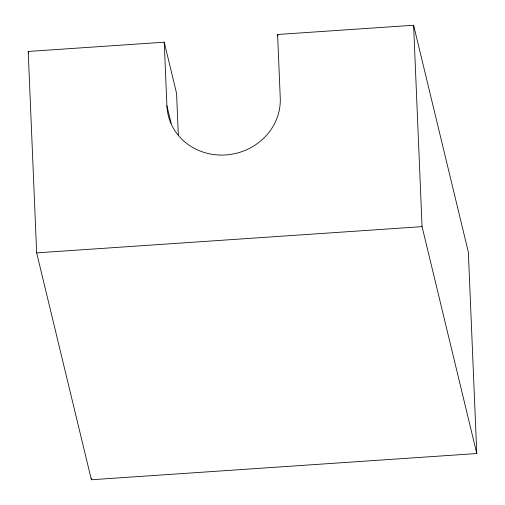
<?xml version="1.0" encoding="UTF-8"?>
<svg xmlns="http://www.w3.org/2000/svg" width="505" height="505" viewBox="0 0 505 505"><rect width="100%" height="100%" fill="white"/><g stroke="black" fill="none" stroke-linecap="round" stroke-linejoin="round"><path stroke-width="0.76" d="M164.232 42.199L166.902 105.797A56.932 52.911 -13.6 0 0 225.798 154.94A56.932 52.911 -13.6 0 0 280.256 98.09L277.592 34.485L413.614 25.25L468.35 252.134L476.789 453.534L91.386 479.75L36.65 252.866L28.211 51.453L164.232 42.199L176.561 93.299L178.309 134.911M36.65 252.866L422.06 226.644L476.789 453.534M277.592 34.485L277.958 36.013M166.902 105.797L171.132 123.34M28.211 51.453L28.577 52.987M413.614 25.25L422.06 226.644M91.317 478.178L91.386 479.75"/></g></svg>
